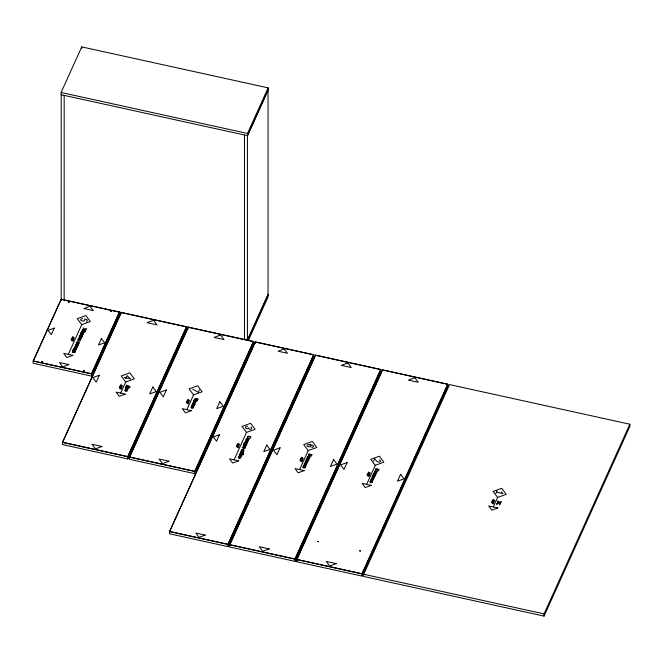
<?xml version="1.0" encoding="UTF-8"?>
<svg xmlns="http://www.w3.org/2000/svg" width="663" height="663" viewBox="0 0 663 663"><rect width="100%" height="100%" fill="white"/><g stroke="black" fill="none" stroke-linecap="round" stroke-linejoin="round"><path stroke-width="0.99" d="M61.12 92.488L81.74 46.891L268.125 87.864L268.125 90.077L247.506 135.666L61.12 94.701L61.12 92.488L247.506 133.454L247.506 135.666M91.602 376.103L91.602 373.891L119.564 312.058L119.564 314.27L91.602 376.103L33.15 363.258L33.15 361.045L61.12 299.212L253.639 341.528L253.639 343.741L194.872 473.68L129.467 459.31L129.467 457.097L188.234 327.149M72.698 338.039L73.112 337.119M71.853 340.906L72.242 340.036M72.59 339.265L73.386 339.746L73.924 338.884L71.645 338.379L71.314 339.34L72.184 339.589L72.864 338.652M72.872 341.271L73.32 340.276L71.016 339.771M68.306 354.357L81.731 324.671L90.334 321.555L85.85 315.555L77.256 318.679L81.731 324.671M86.555 321.936L87.433 319.98L84.657 318.969L84.74 320.287L83.671 321.141L80.903 320.536L80.629 319.317L82.552 318.439M127.835 458.945L127.835 456.732L186.601 326.793L186.601 329.005L127.835 458.945L62.438 444.575L62.438 442.362L121.205 312.414M120.857 386.065L121.271 385.145M120.011 388.932L120.401 388.062M120.749 387.291L121.544 387.772L122.083 386.91L119.804 386.405L119.473 387.366L120.343 387.615L121.031 386.678M125.755 378.59L127.081 375.664L130.677 378.88L124.213 377.454M121.031 389.297L121.478 388.303L119.183 387.797M120.666 393.101L125.688 381.979L134.291 378.863L129.815 372.863L121.213 375.987L125.688 381.979M247.506 133.454L268.125 87.864M187.886 400.8L188.3 399.88M187.041 403.668L187.438 402.797M187.786 402.027L188.582 402.507L189.121 401.645L186.842 401.14L186.51 402.101L187.38 402.35L188.06 401.413M188.06 404.032L188.516 403.038L186.212 402.532M186.875 409.659L193.555 394.891L202.157 391.775L197.673 385.775L189.071 388.899L193.555 394.891M199.455 389.761L198.287 392.339L192.651 389.098M247.506 340.177L268.125 294.587L268.125 296.8L248.352 340.533M194.872 473.68L194.872 471.468L253.639 341.528M169.488 531.56L255.272 341.884L313.806 354.755L313.806 356.967L228.022 546.635L169.488 533.773L169.488 531.56L228.022 544.422L228.022 546.635M237.984 444.641L238.398 443.721M237.139 447.508L237.528 446.647M237.876 445.868L238.68 446.356L239.21 445.486L236.94 444.989L236.608 445.95L237.47 446.191L238.158 445.254M238.158 447.881L238.605 446.879L236.31 446.373M234.105 459.832L246.512 432.409L255.106 429.293L250.631 423.292L242.028 426.417L246.512 432.409M228.022 544.422L313.806 354.755M229.655 544.787L315.439 355.111L380.844 369.49L380.844 371.703L295.06 561.37L229.655 547L229.655 544.787L295.06 559.158L295.06 561.37M301.582 458.622L301.996 457.702M300.737 461.489L301.135 460.628M301.483 459.849L302.278 460.337L302.817 459.467L300.538 458.97L300.206 459.931L301.077 460.172L301.756 459.235M301.756 461.854L302.212 460.86L299.908 460.354M299.601 469.619L308.212 450.583L316.815 447.459L312.339 441.467L303.737 444.583L308.212 450.583M295.06 559.158L380.844 369.49M296.692 559.522L382.476 369.846L447.873 384.225L447.873 386.438L362.097 576.106L296.692 561.735L296.692 559.522L362.097 573.893L362.097 576.106M296.692 561.735L297.546 559.845M373.584 461.208L374.661 458.821L377.28 461.788L379.659 462.219L380.463 461.489L380.396 460.536L379.261 459.931M368.62 473.357L369.034 472.437M367.774 476.225L368.164 475.363M368.512 474.584L369.316 475.073L369.846 474.202L367.575 473.705L367.244 474.667L368.106 474.907L368.794 473.97M368.794 476.589L369.241 475.595L366.946 475.089M366.639 484.355L375.25 465.318L383.852 462.194L379.377 456.202L370.774 459.318L375.25 465.318M362.097 573.893L447.873 384.225M363.73 574.257L449.514 384.581L629.85 424.221L629.85 426.433L544.066 616.109L363.73 576.47L363.73 574.257L544.066 613.897L544.066 616.109M495.899 493.413L497.018 490.935M493.123 500.722L493.537 499.811M492.277 503.59L492.667 502.728M493.023 501.957L493.819 502.438L494.358 501.576L492.079 501.071L491.747 502.032L492.609 502.272L493.297 501.344M493.297 503.963L493.753 502.968L491.449 502.463M493.297 506.971L497.606 497.441L506.209 494.316L501.725 488.316L493.123 491.44L497.606 497.441M544.066 613.897L629.85 424.221M311.917 447.583L313.533 446.746L313.359 445.776L311.825 444.997L308.08 444.541L307.068 445.329L307.267 446.332L310.127 446.945L311.013 446.199L310.765 445.196L309.654 444.525M247.606 426.268L246.164 426.408L245.36 427.154L245.443 428L246.677 428.804L248.857 427.925L248.874 428.746L249.769 429.342L251.062 429.276L251.766 427.71L250.813 427.038M71.77 338.105L74.455 337.898L72.408 336.713M119.928 386.131L122.614 385.924L120.567 384.731M186.966 400.866L189.651 400.659L187.596 399.466M237.064 444.716L239.741 444.5L237.694 443.315M300.662 458.697L303.347 458.481L301.292 457.296M367.7 473.432L370.377 473.216L368.33 472.031M492.203 500.797L494.88 500.59L492.833 499.396M118.544 314.047L120.558 314.486M186.046 328.881L188.06 329.329M33.15 361.045L91.602 373.891M496.463 492.17L502.927 493.595L501.361 491.888M62.438 442.362L127.835 456.732M129.467 457.097L194.872 471.468M255.272 341.884L255.272 343.359M244.506 134.945L244.481 339.514M81.74 46.891L81.74 48.366M64.17 95.306L64.145 299.875M61.195 94.718L61.195 299.228M61.12 299.212L61.12 300.679M500.814 501.866L500.507 502.579L499.736 502.397C499.819 501.253 497.316 503.374 498.186 500.913L497.698 502.281A1.061 0.738 0 0 0 498.742 502.711L499.413 502.347L499.985 502.968C501.385 503.607 501.261 500.772 500.814 501.866M84.914 331.102L85.27 331.55L84.309 329.992L85.966 330.017L84.45 329.685L86.513 328.807L84.532 329.246L83.198 327.978L84.151 329.619L82.61 329.279L83.944 330.075L81.88 330.903L84.044 330.389L84.914 331.102M197.184 400.344L197.533 400.808L196.604 399.176L198.262 399.201L194.905 398.455L196.298 399.109L194.118 400.187L196.314 399.632L197.184 400.344M80.455 339.108L80.778 339.456L80.132 338.221L81.358 338.163L78.839 337.608L79.8 338.312L78.201 339.025L79.867 338.602L80.455 339.108M240.909 456.409L241.233 456.757L240.586 455.522L241.813 455.464L239.293 454.909L240.321 455.464L238.655 456.326L240.321 455.904L240.909 456.409M308.676 459.078L308.999 459.426L308.353 458.191L309.588 458.133L307.068 457.578L308.096 458.133L306.43 458.995L308.088 458.572L308.676 459.078M375.714 473.813L376.037 474.161L375.391 472.926L376.617 472.868L374.098 472.313L375.125 472.868L373.46 473.73L375.125 473.307L375.714 473.813M79.494 339.738C78.955 341.942 81.516 338.238 80.016 340.823C77.53 341.934 76.891 338.81 79.311 339.431L79.494 339.738M192.651 406.999C192.113 409.204 194.673 405.499 193.182 408.085C190.695 409.195 190.049 406.071 192.469 406.684L192.651 406.999M239.948 457.031C239.409 459.244 241.97 455.539 240.47 458.125C237.984 459.235 237.337 456.111 239.766 456.724L239.948 457.031M304.524 466.769C303.986 468.973 306.546 465.269 305.046 467.863C302.56 468.973 301.922 465.84 304.342 466.462L304.524 466.769M371.562 481.504C371.023 483.708 373.576 480.004 372.084 482.598C369.598 483.708 368.951 480.576 371.379 481.197L371.562 481.504M247.307 437.108C247.738 439.047 248.02 434.936 250.009 436.718C250.523 437.795 249.644 439.196 250.937 437.19L248.807 436.121L247.307 437.108M496.645 503.921C497.076 505.861 497.349 501.75 499.347 503.524C499.861 504.584 498.99 506.002 500.275 504.004L498.145 502.927L496.645 503.921M79.767 335.47L80.264 335.975L80.19 335.387L81.367 335.088L82.005 335.379L81.557 336.24L82.03 336.365L82.519 335.536L80.894 334.707L79.767 335.47M241.373 450.218L241.871 450.724L241.796 450.136L242.973 449.829L243.611 450.127L243.155 451.006L243.636 451.113L244.125 450.285L242.501 449.456L241.373 450.218M78.201 339.804C78.574 341.677 79.858 338.859 78.201 339.804M191.367 407.065C191.74 408.938 193.024 406.121 191.367 407.065M238.655 457.097C239.028 458.978 240.313 456.161 238.655 457.097M303.231 466.835C303.604 468.708 304.889 465.89 303.231 466.835M370.269 481.57C370.642 483.443 371.926 480.625 370.269 481.57M244.954 442.287L245.426 442.859L245.393 442.188L246.561 441.807L246.006 443.025L247.697 442.619L246.719 441.517L244.954 442.287M246.528 438.815L246.992 439.387L246.959 438.715L248.128 438.334L247.581 439.552L249.271 439.146L248.294 438.036L246.528 438.815M82.867 333.82L81.748 334.293L81.019 333.597L82.867 333.82M195.908 401.355L194.781 401.828L194.06 401.132L195.908 401.355M248.095 440.564L246.976 441.028L246.246 440.34L248.095 440.564M83.248 333.928L82.651 334.641L80.753 334.177C79.253 331.26 83.19 332.876 83.248 333.928M196.281 401.463L195.693 402.176L193.787 401.712C192.287 398.794 196.223 400.411 196.281 401.463M248.476 440.671L247.887 441.376L245.981 440.912C244.481 438.003 248.418 439.619 248.476 440.671M242.608 454.453C242.857 456.268 244.249 452.978 242.608 454.453M247.398 442.312C246.553 443.995 246.404 441.069 247.398 442.312M248.965 438.84C248.128 440.522 247.97 437.588 248.965 438.84M75.317 345.406L77.24 346.409L76.966 347.014L74.67 346.832L77.19 347.387L77.712 346.227L75.342 345.34M317.552 541.613L318.389 541.712L317.552 541.613M359.653 550.87L360.498 550.961L359.653 550.87M41.429 361.608L42.266 361.716L41.429 361.608M83.53 370.866L84.367 370.965L83.53 370.866M68.364 302.055L69.201 302.162L68.364 302.055M110.464 311.303L111.301 311.411L110.464 311.303M308.394 454.636L309.024 455.779L309.903 455.721L310.607 454.719L311.527 454.917L311.419 456.119L312.066 454.694L308.701 453.956L308.394 454.636M375.432 469.371L376.062 470.515L376.94 470.457L377.637 469.454L378.556 469.653L378.457 470.854L379.095 469.429L375.739 468.691L375.432 469.371M305.237 461.622L305.386 462.36L307.209 462.666L308.071 461.489L305.552 460.934L305.237 461.622M372.274 476.357L372.424 477.095L374.247 477.401L375.101 476.225L372.589 475.669L372.274 476.357M75.134 351.838L74.77 352.741C68.422 351.083 75.582 353.114 72.748 351.083L75.134 351.838M245.335 447.583L244.97 448.495C238.622 446.829 245.782 448.859 242.948 446.829L245.335 447.583M74.762 351.887L73.717 352.186L74.107 351.589L74.762 351.887M244.962 447.633L243.918 447.931L244.307 447.343L244.962 447.633M306.754 461.896C306.629 463.089 308.544 461.365 306.911 461.556L306.754 461.896M373.791 476.631C373.667 477.824 375.581 476.1 373.94 476.291L373.791 476.631M308.825 454.627C308.66 456.906 311.825 453.542 308.825 454.627M375.855 469.363C375.697 471.642 378.863 468.277 375.855 469.363M305.643 461.556L306.041 462.194L306.579 461.481L305.643 461.556M372.672 476.291L373.078 476.929L373.617 476.216L372.672 476.291M61.228 299.361L33.365 360.97L91.486 373.741L119.357 312.132L61.228 299.361M54.233 328.102L51.283 334.633L48.076 330.331L54.233 328.102M72.474 350.221L75.557 351.009L73.535 350.238L73.891 349.451L76.179 349.633L73.659 349.078L73.079 350.354L72.474 350.221M73.983 348.357L76.369 349.202L75.018 347.702C80.563 348.895 71.04 345.813 75.864 348.771L73.983 348.357M76.402 343.003L78.789 343.848L79.419 342.464L76.9 341.909L78.914 342.68L78.557 343.475L76.402 343.003M79.345 336.497L81.358 337.268L81.458 337.948L82.137 336.456L81.491 336.97L79.345 336.497M101.431 338.47L98.48 345L104.638 342.771L101.431 338.47M121.312 312.563L62.645 442.279L127.719 456.583L186.386 326.867L121.312 312.563M99.351 375.233L96.218 382.17L92.812 377.603L99.351 375.233M125.39 386.952L129.467 387.93L130.064 386.62L126.21 385.137L126.84 385.601L126.152 387.117L125.39 386.952M125.398 388.775L127.777 389.629L126.898 389.106L127.255 388.311C131.001 388.783 123.144 387.109 126.89 388.236L126.525 389.032L125.398 388.775M127.172 385.816L126.65 386.968L129.227 387.532L129.542 386.827L127.172 385.816M268.043 90.052L247.423 135.65L247.423 340.16L268.043 294.563L268.043 90.052M152.822 386.985L149.681 393.921L156.228 391.543L152.822 386.985M188.35 327.298L129.683 457.014L194.756 471.318L253.423 341.602L188.35 327.298M166.388 389.968L163.247 396.905L159.849 392.339L166.388 389.968M192.411 403.966L191.466 406.046L193.986 406.601L191.963 405.831L192.229 405.234L194.524 405.416L192.361 404.936L192.635 404.347L194.93 404.521L192.411 403.966M192.734 403.253L195.121 404.099L193.77 402.598C199.314 403.792 189.792 400.709 194.615 403.659L192.734 403.253M219.859 401.72L216.718 408.657L223.257 406.278L219.859 401.72M255.388 342.033L169.703 531.477L227.915 544.273L313.591 354.829L255.388 342.033M219.494 434.696L216.536 441.226L213.329 436.934L219.494 434.696M243.495 444.152L246.57 444.939L247.059 443.862L244.141 442.718L244.63 443.133L244.108 444.285L243.495 444.152M239.625 454.188L242.003 455.033L240.652 453.533C246.205 454.735 236.674 451.652 241.498 454.603L239.625 454.188M240.445 452.365L242.965 452.92L240.445 452.365M240.951 451.246L242.965 452.017L243.064 452.696L243.744 451.205L243.097 451.718L240.951 451.246M243.354 445.942L245.733 446.796L244.846 446.274L245.211 445.478C248.956 445.95 241.1 444.276 244.846 445.395L244.481 446.191L243.354 445.942M244.92 443.34L244.548 444.169L246.354 444.566L246.578 444.061L244.92 443.34M243.396 452.995L243.686 453.426L243.396 452.995M266.758 445.08L263.808 451.619L269.974 449.381L266.758 445.08M315.555 355.26L229.87 544.704L294.944 559.008L380.628 369.564L315.555 355.26M280.084 447.79L276.943 454.727L273.546 450.169L280.084 447.79M303.472 465.525L305.858 466.379L304.972 465.857L305.336 465.061C309.082 465.534 301.226 463.86 304.963 464.978L304.607 465.774L303.472 465.525M304.292 463.719L306.679 464.564L305.328 463.064C310.872 464.257 301.35 461.175 306.173 464.125L304.292 463.719M333.555 459.542L330.414 466.479L336.953 464.108L333.555 459.542M382.584 369.995L296.908 559.439L361.981 573.744L447.658 384.3L382.584 369.995M347.122 462.525L343.981 469.462L340.575 464.904L347.122 462.525M370.509 480.261L372.896 481.114L372.009 480.592L372.366 479.797C376.112 480.269 368.263 478.595 372.001 479.714L371.645 480.509L370.509 480.261M371.33 478.454L373.717 479.299L372.357 477.799C377.91 478.993 368.388 475.91 373.203 478.86L371.33 478.454M400.585 474.277L397.452 481.214L403.991 478.843L400.585 474.277M84.077 332.329L82.394 332.818L81.416 331.74L83.107 331.243L84.077 332.329M78.367 344.959L76.684 345.448L75.706 344.37L77.389 343.882L78.367 344.959M127.354 390.731L125.672 391.22L124.702 390.151L126.384 389.653L127.354 390.731M310.143 457.064L308.461 457.553L307.491 456.475L309.173 455.987L310.143 457.064M308.635 460.412L306.944 460.909L305.974 459.832L307.657 459.335L308.635 460.412M377.181 471.799L375.498 472.288L374.52 471.211L376.203 470.722L377.181 471.799M375.664 475.147L373.982 475.644L373.004 474.567L374.694 474.07L375.664 475.147M83.712 332.246L82.535 332.511L81.789 331.823L82.966 331.55L83.712 332.246M78.002 344.876L76.817 345.141L76.071 344.453L77.256 344.18L78.002 344.876M126.989 390.648L125.813 390.913L125.067 390.225L126.243 389.96L126.989 390.648M309.778 456.981L308.602 457.246L307.856 456.558L309.033 456.293L309.778 456.981M308.262 460.337L307.085 460.603L306.339 459.915L307.516 459.641L308.262 460.337M376.816 471.716L375.639 471.981L374.885 471.294L376.07 471.028L376.816 471.716M375.299 475.073L374.123 475.338L373.368 474.65L374.554 474.376L375.299 475.073M90.044 306.289L83.886 308.527L93.251 310.582L90.044 306.289M153.592 320.295L147.045 322.666L156.998 324.853L153.592 320.295M72.889 355.36L66.864 357.548L63.731 353.346L72.889 355.36M68.836 364.575L62.67 366.813L59.463 362.52L68.836 364.575M220.622 335.03L214.083 337.409L224.028 339.589L220.622 335.03M125.241 394.104L119.224 396.292L116.083 392.09L125.241 394.104M284.245 348.978L278.079 351.216L287.452 353.28L284.245 348.978M191.45 410.662L185.433 412.85L182.3 408.648L191.45 410.662M101.986 446.481L95.447 448.859L92.041 444.293L101.986 446.481M347.826 362.993L341.288 365.363L351.233 367.551L347.826 362.993M169.024 461.216L162.485 463.594L159.079 459.028L169.024 461.216M414.864 377.728L408.317 380.098L418.27 382.286L414.864 377.728M238.688 460.835L232.663 463.023L229.531 458.821L238.688 460.835M304.184 470.622L298.159 472.81L295.027 468.608L304.184 470.622M205.223 535.099L199.057 537.337L195.85 533.035L205.223 535.099M371.214 485.357L365.197 487.545L362.064 483.344L371.214 485.357M269.211 548.906L262.672 551.284L259.266 546.718L269.211 548.906M336.249 563.641L329.71 566.02L326.304 561.453L336.249 563.641M497.872 507.974L491.855 510.162L488.714 505.96L497.872 507.974"/></g></svg>
